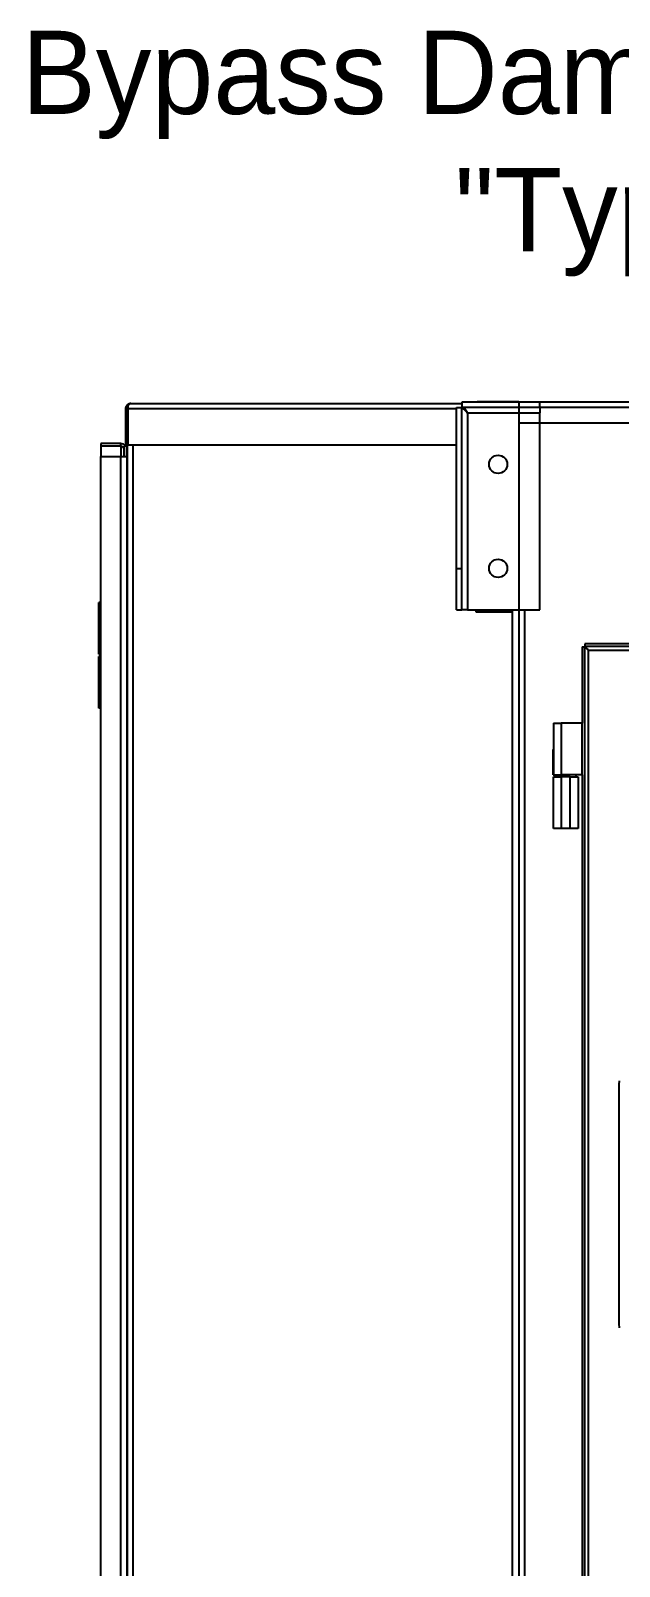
# Model space of a CAD drawing. Header units: inches. Extents: x 547 to 857, y -251 to -55.
# Drawn here: x 632.32 to 646.46, y -190.56 to -153.66 of the extents above; entities that cross this region are included whole.
import ezdxf

# ---------------------------------------------------------------- set-up
doc = ezdxf.new("R2010")
doc.units = ezdxf.units.IN
doc.header["$MEASUREMENT"] = 0
doc.layers.add('CoilFace', color=7, linetype='Continuous')

msp = doc.modelspace()

# ---------------------------------------------------------------- linework, layer by layer
at = {"linetype": 'Continuous', "lineweight": 25}
for p, q in [((643.831, -155.574), (643.831, -155.574)), ((634.7283, -162.6198), (642.6891, -162.6198)), ((634.7283, -162.6198), (642.6891, -162.6198)), ((634.7283, -162.6198), (642.6891, -162.6198)), ((642.6891, -162.7127), (642.6891, -162.5827)), ((642.6891, -162.5827), (644.552, -162.5827)), ((642.6891, -162.7127), (642.6891, -162.5827)), ((642.6891, -162.5827), (644.552, -162.5827)), ((642.6891, -162.7127), (642.6891, -162.5827)), ((642.6891, -162.5827), (644.552, -162.5827)), ((642.6891, -162.7127), (644.552, -162.7127)), ((642.6891, -162.7127), (644.552, -162.7127)), ((642.6891, -162.7127), (644.552, -162.7127)), ((644.552, -162.7127), (644.552, -162.5827)), ((644.552, -162.7127), (644.552, -162.5827)), ((644.552, -162.7127), (644.552, -162.5827)), ((644.552, -162.5827), (673.552, -162.5827)), ((644.552, -162.7127), (644.552, -162.8467)), ((644.552, -162.7127), (644.552, -162.8467)), ((644.552, -162.7127), (644.552, -162.8467)), ((634.5953, -162.7528), (634.6453, -162.7528)), ((634.5953, -162.7528), (634.5953, -163.6198)), ((634.5953, -162.7528), (634.6453, -162.7528)), ((634.5953, -162.7528), (634.5953, -163.6198)), ((634.5953, -162.7528), (634.6453, -162.7528)), ((634.5953, -162.7528), (634.5953, -163.6198)), ((634.6453, -162.7528), (634.6453, -163.6198)), ((634.6453, -162.7528), (634.6524, -162.7528)), ((634.6453, -162.7528), (634.6453, -163.6198)), ((634.6453, -162.7528), (634.6524, -162.7528)), ((634.6453, -162.7528), (634.6453, -163.6198)), ((634.6453, -162.7528), (634.6524, -162.7528)), ((634.6524, -162.7528), (634.6524, -163.6198)), ((642.552, -162.7528), (634.6524, -162.7528)), ((634.6524, -162.7528), (634.6524, -163.6198)), ((642.552, -162.7528), (634.6524, -162.7528)), ((634.6524, -162.7528), (634.6524, -163.6198)), ((642.552, -162.7528), (634.6524, -162.7528)), ((642.552, -162.7198), (642.682, -162.7198)), ((642.552, -166.5827), (642.552, -162.7198)), ((642.552, -162.7198), (642.682, -162.7198)), ((642.552, -166.5827), (642.552, -162.7198)), ((642.552, -162.7198), (642.682, -162.7198)), ((642.552, -166.5827), (642.552, -162.7198)), ((642.682, -166.5827), (642.682, -162.7198)), ((642.682, -166.5827), (642.682, -162.7198)), ((642.682, -166.5827), (642.682, -162.7198)), ((642.7532, -162.7528), (642.7197, -162.7528)), ((642.7532, -162.7528), (642.7197, -162.7528)), ((642.7532, -162.7528), (642.7197, -162.7528)), ((642.816, -162.8467), (642.816, -167.5827)), ((642.816, -162.8467), (644.552, -162.8467)), ((642.816, -162.8467), (642.816, -167.5827)), ((642.816, -162.8467), (644.552, -162.8467)), ((642.816, -162.8467), (642.816, -167.5827)), ((642.816, -162.8467), (644.552, -162.8467)), ((673.552, -162.7157), (644.552, -162.7157)), ((644.552, -167.5827), (644.552, -162.8467)), ((644.552, -167.5827), (644.552, -162.8467)), ((644.552, -167.5827), (644.552, -162.8467)), ((634.0043, -163.5828), (634.0043, -163.6458)), ((634.4833, -163.5828), (634.0043, -163.5828)), ((634.0043, -163.5828), (634.0043, -163.6458)), ((634.4833, -163.5828), (634.0043, -163.5828)), ((634.0043, -163.5828), (634.0043, -163.6458)), ((634.4833, -163.5828), (634.0043, -163.5828)), ((634.4833, -163.6458), (634.0043, -163.6458)), ((634.0043, -163.6458), (634.0043, -163.8958)), ((634.4833, -163.6458), (634.0043, -163.6458)), ((634.0043, -163.6458), (634.0043, -163.8958)), ((634.4833, -163.6458), (634.0043, -163.6458)), ((634.0043, -163.6458), (634.0043, -163.8958)), ((634.4833, -163.6458), (634.4833, -163.5828)), ((634.4833, -163.6458), (634.4833, -163.5828)), ((634.4833, -163.6458), (634.4833, -163.5828)), ((634.4833, -163.6458), (634.4833, -163.8958)), ((634.4833, -163.6458), (634.4833, -163.8958)), ((634.4833, -163.6458), (634.4833, -163.8958)), ((634.5663, -163.8958), (634.5663, -163.6458)), ((634.6034, -163.6458), (634.5663, -163.6458)), ((634.5663, -163.8958), (634.5663, -163.6458)), ((634.6034, -163.6458), (634.5663, -163.6458)), ((634.5663, -163.8958), (634.5663, -163.6458)), ((634.6034, -163.6458), (634.5663, -163.6458)), ((634.5953, -163.6198), (634.6453, -163.6198)), ((634.5953, -163.6198), (634.6453, -163.6198)), ((634.5953, -163.6198), (634.6453, -163.6198)), ((634.6293, -163.6458), (634.6034, -163.6458)), ((634.6293, -163.6458), (634.6034, -163.6458)), ((634.6293, -163.6458), (634.6034, -163.6458)), ((634.6293, -163.8958), (634.6293, -163.6458)), ((634.6293, -163.8958), (634.6293, -163.6458)), ((634.6293, -163.8958), (634.6293, -163.6458)), ((634.6453, -201.0267), (634.6453, -163.6198)), ((634.6453, -201.0267), (634.6453, -163.6198)), ((634.6453, -201.0267), (634.6453, -163.6198)), ((642.552, -163.6198), (634.6524, -163.6198)), ((642.552, -163.6198), (634.6524, -163.6198)), ((642.552, -163.6198), (634.6524, -163.6198)), ((634.7783, -201.0267), (634.7783, -163.6198)), ((634.7783, -201.0267), (634.7783, -163.6198)), ((634.7783, -201.0267), (634.7783, -163.6198)), ((634.0043, -200.1458), (634.0043, -163.8958)), ((634.0043, -163.8958), (634.4833, -163.8958)), ((634.0043, -200.1458), (634.0043, -163.8958)), ((634.0043, -163.8958), (634.4833, -163.8958)), ((634.0043, -200.1458), (634.0043, -163.8958)), ((634.0043, -163.8958), (634.4833, -163.8958)), ((634.4833, -200.1458), (634.4833, -163.8958)), ((634.4833, -163.8958), (634.6034, -163.8958)), ((634.4833, -200.1458), (634.4833, -163.8958)), ((634.4833, -163.8958), (634.6034, -163.8958)), ((634.4833, -200.1458), (634.4833, -163.8958)), ((634.4833, -163.8958), (634.6034, -163.8958)), ((634.6293, -163.8958), (634.6034, -163.8958)), ((634.6293, -163.8958), (634.6034, -163.8958)), ((634.6293, -163.8958), (634.6034, -163.8958)), ((634.6293, -163.8958), (634.6293, -200.1458)), ((634.6293, -163.8958), (634.6293, -200.1458)), ((634.6293, -163.8958), (634.6293, -200.1458)), ((642.552, -166.5827), (642.682, -166.5827)), ((642.552, -167.5827), (642.552, -166.5827)), ((642.552, -166.5827), (642.682, -166.5827)), ((642.552, -167.5827), (642.552, -166.5827)), ((642.552, -166.5827), (642.682, -166.5827)), ((642.552, -167.5827), (642.552, -166.5827)), ((642.682, -167.5827), (642.682, -166.5827)), ((642.682, -167.5827), (642.682, -166.5827)), ((642.682, -167.5827), (642.682, -166.5827)), ((633.9573, -168.6408), (633.9573, -167.4008)), ((634.0043, -167.4008), (633.9573, -167.4008)), ((633.9573, -168.6408), (633.9573, -167.4008)), ((634.0043, -167.4008), (633.9573, -167.4008)), ((633.9573, -168.6408), (633.9573, -167.4008)), ((634.0043, -167.4008), (633.9573, -167.4008)), ((642.552, -167.5827), (642.682, -167.5827)), ((642.552, -167.5827), (642.682, -167.5827)), ((642.552, -167.5827), (642.682, -167.5827)), ((642.816, -167.5827), (642.682, -167.5827)), ((642.816, -167.5827), (642.682, -167.5827)), ((642.816, -167.5827), (642.682, -167.5827)), ((642.816, -167.5827), (644.552, -167.5827)), ((642.816, -167.5827), (644.552, -167.5827)), ((642.816, -167.5827), (644.552, -167.5827)), ((643.0203, -167.5827), (643.0203, -167.6278)), ((643.0203, -167.5827), (643.0203, -167.6278)), ((643.0203, -167.5827), (643.0203, -167.6278)), ((643.0203, -167.6278), (643.8953, -167.6278)), ((643.0203, -167.6278), (643.8953, -167.6278)), ((643.0203, -167.6278), (643.8953, -167.6278)), ((643.052, -167.6278), (643.052, -167.5827)), ((643.052, -167.6278), (643.052, -167.5827)), ((643.052, -167.6278), (643.052, -167.5827)), ((643.8953, -167.6278), (643.8953, -167.5827)), ((643.8953, -167.6278), (643.8953, -167.5827)), ((643.8953, -167.6278), (643.8953, -167.5827)), ((643.8953, -201.0267), (643.8953, -167.6278)), ((643.8953, -201.0267), (643.8953, -167.6278)), ((643.8953, -201.0267), (643.8953, -167.6278)), ((644.052, -167.5827), (644.052, -201.0267)), ((644.052, -167.5827), (644.052, -201.0267)), ((644.052, -167.5827), (644.052, -201.0267)), ((644.185, -167.5827), (644.185, -201.0267)), ((644.185, -167.5827), (644.185, -201.0267)), ((644.185, -167.5827), (644.185, -201.0267)), ((645.5688, -168.4689), (645.5688, -170.2998)), ((645.5688, -168.4689), (645.6318, -168.4689)), ((645.6318, -168.4689), (645.6318, -195.8708)), ((645.6389, -168.3988), (645.6389, -168.4618)), ((672.6447, -168.3988), (645.6389, -168.3988)), ((672.6447, -168.4618), (645.6389, -168.4618)), ((645.7148, -168.5448), (645.7148, -195.7948)), ((645.7148, -168.5448), (672.5688, -168.5448)), ((634.0043, -168.6408), (633.9573, -168.6408)), ((634.0043, -168.6408), (633.9573, -168.6408)), ((634.0043, -168.6408), (633.9573, -168.6408)), ((633.9578, -169.9433), (633.9578, -168.7033)), ((634.0043, -168.7033), (633.9578, -168.7033)), ((633.9578, -169.9433), (633.9578, -168.7033)), ((634.0043, -168.7033), (633.9578, -168.7033)), ((633.9578, -169.9433), (633.9578, -168.7033)), ((634.0043, -168.7033), (633.9578, -168.7033)), ((633.973, -168.6408), (633.973, -168.7033)), ((633.973, -168.6408), (633.973, -168.7033)), ((633.973, -168.6408), (633.973, -168.7033)), ((634.6293, -168.7033), (634.6453, -168.7033)), ((634.6293, -168.7033), (634.6453, -168.7033)), ((634.6293, -168.7033), (634.6453, -168.7033)), ((634.0043, -169.9433), (633.9578, -169.9433)), ((634.0043, -169.9433), (633.9578, -169.9433)), ((634.0043, -169.9433), (633.9578, -169.9433)), ((634.6293, -169.9433), (634.6453, -169.9433)), ((634.6293, -169.9433), (634.6453, -169.9433)), ((634.6293, -169.9433), (634.6453, -169.9433)), ((644.8813, -170.2998), (644.8813, -170.9344)), ((644.8813, -170.2998), (645.0688, -170.2998)), ((645.0688, -170.2998), (645.0688, -171.5398)), ((645.5688, -170.2998), (645.0688, -170.2998)), ((645.5688, -171.5398), (645.5688, -170.2998)), ((644.8713, -171.5398), (644.8713, -170.9344)), ((644.8713, -170.9344), (644.8813, -170.9344)), ((644.8813, -170.9344), (644.8813, -171.5398)), ((644.8713, -171.5398), (644.8813, -171.5398)), ((644.8813, -171.5398), (645.0688, -171.5398)), ((644.9278, -171.5398), (644.9278, -171.5898)), ((645.5688, -171.5398), (645.0688, -171.5398)), ((645.4278, -171.5898), (645.4278, -171.5398)), ((645.5688, -171.5398), (645.5688, -191.2998)), ((644.8808, -172.8298), (644.8808, -171.5898)), ((644.8808, -171.5898), (645.0683, -171.5898)), ((645.0683, -171.5898), (645.0683, -172.8298)), ((645.2873, -171.5898), (645.0683, -171.5898)), ((645.2873, -172.8298), (645.2873, -171.5898)), ((645.2873, -171.5898), (645.4748, -171.5898)), ((645.4748, -171.5898), (645.4748, -172.8298)), ((645.0683, -172.8298), (644.8808, -172.8298)), ((645.2873, -172.8298), (645.0683, -172.8298)), ((645.4748, -172.8298), (645.2873, -172.8298)), ((646.4641, -178.893), (646.4536, -178.9834)), ((646.4536, -178.9834), (646.4535, -181.861)), ((646.4535, -181.861), (646.4536, -184.7386)), ((646.4536, -184.7386), (646.4641, -184.8289))]:
    msp.add_line(p, q, dxfattribs=at)
for centre in [(643.552, -164.0827), (643.552, -164.0827), (643.552, -164.0827), (643.552, -166.5827), (643.552, -166.5827), (643.552, -166.5827)]:
    msp.add_circle(centre, 0.2188, dxfattribs=at)
for radius, start in [(0.146, 34.64522), (0.146, 34.64522), (0.146, 34.64522), (0.083, 0), (0.083, 0), (0.083, 0)]:
    msp.add_arc((634.4833, -163.7288), radius, start, 90, dxfattribs=at)
for points, knots in [([(634.7283, -162.6198), (634.7137, -162.6212), (634.6819, -162.6243), (634.6413, -162.6484), (634.6113, -162.6851), (634.5972, -162.7207), (634.5958, -162.744), (634.5953, -162.7528)], [0, 0, 0, 0, 0.2277354, 0.4961981, 0.6891981, 0.8824378, 1, 1, 1, 1]), ([(634.7283, -162.6198), (634.7137, -162.6212), (634.6819, -162.6243), (634.6413, -162.6484), (634.6113, -162.6851), (634.5972, -162.7207), (634.5958, -162.744), (634.5953, -162.7528)], [0, 0, 0, 0, 0.2277354, 0.4961981, 0.6891981, 0.8824378, 1, 1, 1, 1]), ([(634.7283, -162.6198), (634.7137, -162.6212), (634.6819, -162.6243), (634.6413, -162.6484), (634.6113, -162.6851), (634.5972, -162.7207), (634.5958, -162.744), (634.5953, -162.7528)], [0, 0, 0, 0, 0.2277354, 0.4961981, 0.6891981, 0.8824378, 1, 1, 1, 1]), ([(634.656, -162.7122), (634.6559, -162.7123), (634.6509, -162.7189), (634.6466, -162.7336), (634.6456, -162.7476), (634.6453, -162.7528)], [0, 0, 0, 0, 0.01734506, 0.63845093, 1, 1, 1, 1]), ([(634.656, -162.7122), (634.6559, -162.7123), (634.6509, -162.7189), (634.6466, -162.7336), (634.6456, -162.7476), (634.6453, -162.7528)], [0, 0, 0, 0, 0.01734506, 0.63845093, 1, 1, 1, 1]), ([(634.656, -162.7122), (634.6559, -162.7123), (634.6509, -162.7189), (634.6466, -162.7336), (634.6456, -162.7476), (634.6453, -162.7528)], [0, 0, 0, 0, 0.01734506, 0.63845093, 1, 1, 1, 1]), ([(634.6524, -162.7528), (634.6529, -162.7423), (634.6538, -162.7217), (634.6587, -162.6933), (634.666, -162.6692), (634.6781, -162.6466), (634.6992, -162.6252), (634.7175, -162.6218), (634.7283, -162.6198)], [0, 0, 0, 0, 0.1398597, 0.2740293, 0.4037366, 0.5303409, 0.7251826, 1, 1, 1, 1]), ([(634.6524, -162.7528), (634.6529, -162.7423), (634.6538, -162.7217), (634.6587, -162.6933), (634.666, -162.6692), (634.6781, -162.6466), (634.6992, -162.6252), (634.7175, -162.6218), (634.7283, -162.6198)], [0, 0, 0, 0, 0.1398597, 0.2740293, 0.4037366, 0.5303409, 0.7251826, 1, 1, 1, 1]), ([(634.6524, -162.7528), (634.6529, -162.7423), (634.6538, -162.7217), (634.6587, -162.6933), (634.666, -162.6692), (634.6781, -162.6466), (634.6992, -162.6252), (634.7175, -162.6218), (634.7283, -162.6198)], [0, 0, 0, 0, 0.1398597, 0.2740293, 0.4037366, 0.5303409, 0.7251826, 1, 1, 1, 1]), ([(642.816, -162.8467), (642.8055, -162.8292), (642.7843, -162.794), (642.7526, -162.7497), (642.7208, -162.7188), (642.6997, -162.7147), (642.6891, -162.7127)], [0, 0, 0, 0, 0.2499997, 0.4999982, 0.7500043, 1, 1, 1, 1]), ([(642.816, -162.8467), (642.8055, -162.8292), (642.7843, -162.794), (642.7526, -162.7497), (642.7208, -162.7188), (642.6997, -162.7147), (642.6891, -162.7127)], [0, 0, 0, 0, 0.2499997, 0.4999982, 0.7500043, 1, 1, 1, 1]), ([(642.816, -162.8467), (642.8055, -162.8292), (642.7843, -162.794), (642.7526, -162.7497), (642.7208, -162.7188), (642.6997, -162.7147), (642.6891, -162.7127)], [0, 0, 0, 0, 0.2499997, 0.4999982, 0.7500043, 1, 1, 1, 1]), ([(642.682, -162.7198), (642.6831, -162.7208), (642.6853, -162.7229), (642.7013, -162.7361), (642.7276, -162.7595), (642.7663, -162.7981), (642.7987, -162.8298), (642.816, -162.8467)], [0, 0, 0, 0, 0.1511523, 0.3020004, 0.4605084, 0.711982, 1, 1, 1, 1]), ([(642.682, -162.7198), (642.6831, -162.7208), (642.6853, -162.7229), (642.7013, -162.7361), (642.7276, -162.7595), (642.7663, -162.7981), (642.7987, -162.8298), (642.816, -162.8467)], [0, 0, 0, 0, 0.1511523, 0.3020004, 0.4605084, 0.711982, 1, 1, 1, 1]), ([(642.682, -162.7198), (642.6831, -162.7208), (642.6853, -162.7229), (642.7013, -162.7361), (642.7276, -162.7595), (642.7663, -162.7981), (642.7987, -162.8298), (642.816, -162.8467)], [0, 0, 0, 0, 0.1511523, 0.3020004, 0.4605084, 0.711982, 1, 1, 1, 1]), ([(645.6318, -168.4689), (645.6325, -168.4695), (645.6339, -168.4708), (645.6444, -168.4782), (645.6615, -168.4927), (645.6851, -168.5161), (645.7047, -168.535), (645.7148, -168.5448)], [0, 0, 0, 0, 0.1567995, 0.3135461, 0.473121, 0.7271244, 1, 1, 1, 1]), ([(645.7148, -168.5448), (645.7032, -168.5327), (645.6842, -168.5127), (645.6627, -168.4917), (645.6522, -168.4787), (645.6462, -168.4701), (645.6415, -168.4633), (645.6398, -168.4623), (645.6389, -168.4618)], [0, 0, 0, 0, 0.3258909, 0.5325934, 0.6334628, 0.7438532, 0.8655836, 1, 1, 1, 1])]:
    msp.add_open_spline(points, degree=3, knots=knots, dxfattribs=at)
at = {"layer": 'CoilFace'}
for p, q in [((644.052, -162.5827), (643.052, -162.5827)), ((644.052, -162.5827), (644.052, -201.1392)), ((644.052, -162.5827), (644.052, -163.0827)), ((644.052, -163.0827), (674.052, -163.0827))]:
    msp.add_line(p, q, dxfattribs=at)

# ---------------------------------------------------------------- texts
at = {"linetype": 'Continuous', "lineweight": 25}
for s, p in [('Bypass Damper', (632.0993, -155.6639)), (' "Typical"', (641.7631, -158.9639))]:
    msp.add_text(s, height=2, dxfattribs=at).set_placement(p)

doc.saveas('drawing.dxf')
